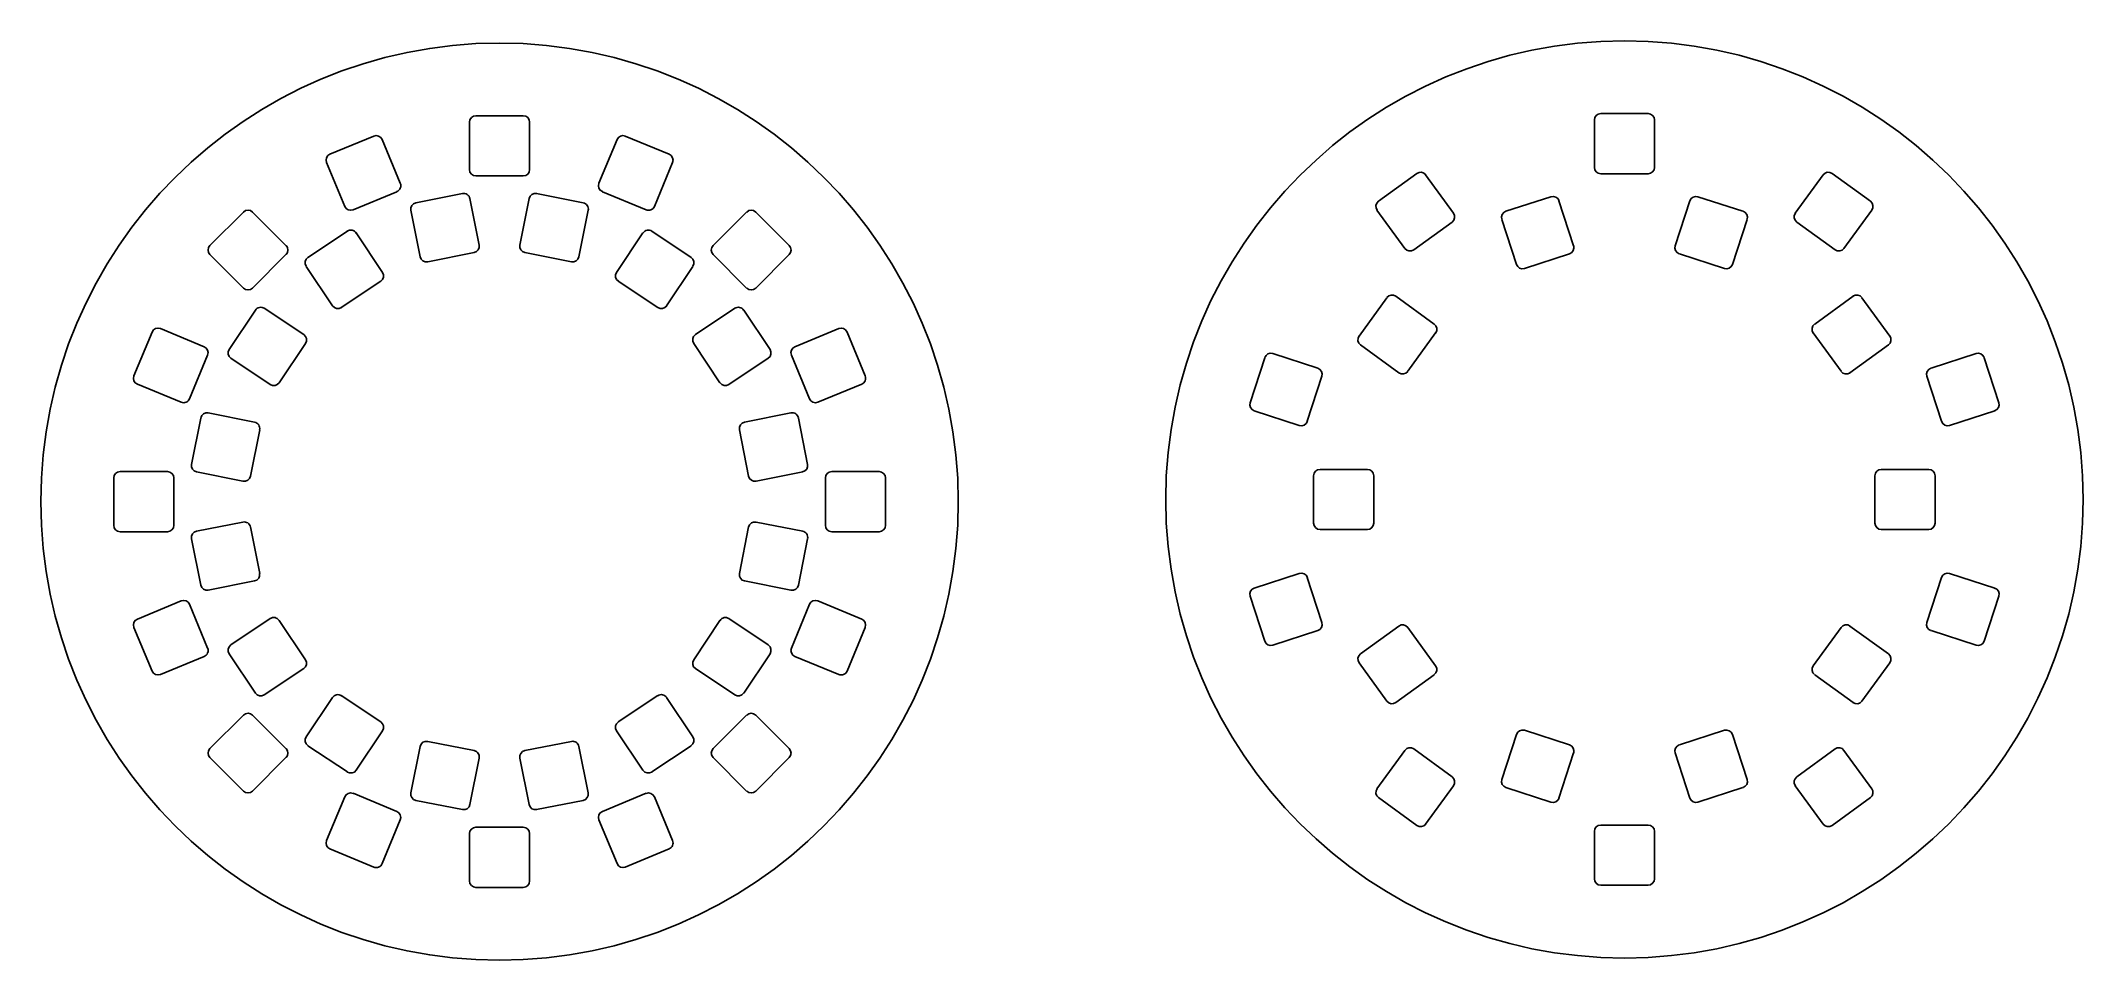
# Model space of a CAD drawing. Header units: millimetres. Extents: x -77 to 83, y -203 to -131.
import ezdxf

# ---------------------------------------------------------------- set-up
doc = ezdxf.new("R2010")
doc.units = ezdxf.units.MM
doc.layers.get('0').update_dxf_attribs({"color": 18, "true_color": 0x000000})

msp = doc.modelspace()

# ---------------------------------------------------------------- linework, layer by layer
at = {"color": 0, "linetype": 'ByBlock', "lineweight": -2}
for p, q in [((-43.29, -137.15), (-43.29, -140.87)), ((-39.07, -136.65), (-42.79, -136.65)), ((-38.57, -140.87), (-38.57, -137.15)), ((44.99, -136.98), (44.99, -140.7)), ((49.21, -136.48), (45.49, -136.48)), ((49.71, -140.7), (49.71, -136.98)), ((-54.24, -139.67), (-50.8, -138.25)), ((-50.15, -138.52), (-48.72, -141.95)), ((-33.13, -141.95), (-31.71, -138.52)), ((-31.06, -138.25), (-27.62, -139.67)), ((-53.08, -143.76), (-54.51, -140.32)), ((-27.35, -140.32), (-28.77, -143.76)), ((-48.99, -142.61), (-52.43, -144.03)), ((-42.79, -141.37), (-39.07, -141.37)), ((-29.43, -144.03), (-32.86, -142.61)), ((28.04, -143.36), (31.05, -141.17)), ((31.75, -141.28), (33.94, -144.29)), ((45.49, -141.2), (49.21, -141.2)), ((60.76, -144.29), (62.95, -141.28)), ((63.65, -141.17), (66.66, -143.36)), ((-63.66, -146.84), (-61.03, -144.21)), ((-60.32, -144.21), (-57.69, -146.84)), ((-47.16, -147.72), (-47.88, -144.07)), ((-47.49, -143.48), (-43.84, -142.76)), ((-43.25, -143.15), (-42.53, -146.8)), ((-39.33, -146.8), (-38.6, -143.15)), ((-38.02, -142.76), (-34.37, -143.48)), ((-33.97, -144.07), (-34.7, -147.72)), ((-24.17, -146.84), (-21.54, -144.21)), ((-20.83, -144.21), (-18.2, -146.84)), ((30.12, -147.07), (27.93, -144.06)), ((38.04, -144.15), (41.58, -143)), ((42.21, -143.32), (43.36, -146.86)), ((51.34, -146.86), (52.49, -143.32)), ((53.12, -143), (56.65, -144.15)), ((66.77, -144.06), (64.58, -147.07)), ((-55.97, -147.78), (-52.87, -145.71)), ((-52.18, -145.85), (-50.11, -148.94)), ((-31.74, -148.94), (-29.68, -145.85)), ((-28.98, -145.71), (-25.89, -147.78)), ((33.83, -144.99), (30.82, -147.18)), ((38.87, -148.32), (37.72, -144.78)), ((56.97, -144.78), (55.83, -148.32)), ((63.88, -147.18), (60.87, -144.99)), ((-42.92, -147.39), (-46.57, -148.11)), ((-35.29, -148.11), (-38.94, -147.39)), ((-61.03, -150.18), (-63.66, -147.55)), ((-57.69, -147.55), (-60.32, -150.18)), ((-54.04, -151.57), (-56.11, -148.47)), ((-25.75, -148.47), (-27.82, -151.57)), ((-21.54, -150.18), (-24.17, -147.55)), ((-18.2, -147.55), (-20.83, -150.18)), ((43.04, -147.49), (39.5, -148.64)), ((55.2, -148.64), (51.66, -147.49)), ((-50.25, -149.64), (-53.35, -151.7)), ((-28.51, -151.7), (-31.61, -149.64)), ((-62.15, -154.99), (-60.09, -151.9)), ((-59.39, -151.76), (-56.3, -153.83)), ((-25.56, -153.83), (-22.46, -151.76)), ((-21.77, -151.9), (-19.7, -154.99)), ((26.53, -153.94), (28.71, -150.93)), ((29.41, -150.82), (32.42, -153)), ((62.28, -153), (65.29, -150.82)), ((65.98, -150.93), (68.17, -153.94)), ((-69.62, -157.07), (-68.2, -153.63)), ((-67.54, -153.36), (-64.11, -154.78)), ((-17.75, -154.78), (-14.31, -153.36)), ((-13.66, -153.63), (-12.24, -157.07)), ((32.53, -153.7), (30.35, -156.71)), ((64.35, -156.71), (62.17, -153.7)), ((-63.84, -155.44), (-65.26, -158.87)), ((-56.16, -154.52), (-58.23, -157.61)), ((-23.63, -157.61), (-25.69, -154.52)), ((-16.6, -158.87), (-18.02, -155.44)), ((19.75, -155.32), (23.29, -156.47)), ((29.65, -156.82), (26.64, -154.64)), ((68.06, -154.64), (65.05, -156.82)), ((71.41, -156.47), (74.95, -155.32)), ((-58.92, -157.75), (-62.02, -155.69)), ((-19.84, -155.69), (-22.93, -157.75)), ((17.97, -159.18), (19.12, -155.64)), ((75.58, -155.64), (76.73, -159.18)), ((-65.91, -159.14), (-69.35, -157.72)), ((-12.51, -157.72), (-15.94, -159.14)), ((23.61, -157.1), (22.46, -160.63)), ((72.24, -160.63), (71.09, -157.1)), ((-63.8, -159.98), (-60.15, -160.71)), ((-21.71, -160.71), (-18.06, -159.98)), ((21.83, -160.96), (18.29, -159.81)), ((76.41, -159.81), (72.87, -160.96)), ((-65.11, -164.02), (-64.38, -160.38)), ((-59.75, -161.3), (-60.48, -164.94)), ((-21.38, -164.94), (-22.1, -161.3)), ((-17.47, -160.38), (-16.75, -164.02)), ((-71.21, -168.8), (-71.21, -165.08)), ((-70.71, -164.58), (-66.99, -164.58)), ((-66.49, -165.08), (-66.49, -168.8)), ((-61.07, -165.34), (-64.72, -164.61)), ((-17.14, -164.61), (-20.79, -165.34)), ((-15.36, -168.8), (-15.36, -165.08)), ((-14.86, -164.58), (-11.14, -164.58)), ((-10.64, -165.08), (-10.64, -168.8)), ((22.96, -168.63), (22.96, -164.91)), ((23.46, -164.41), (27.18, -164.41)), ((27.68, -164.91), (27.68, -168.63)), ((67.01, -168.63), (67.01, -164.91)), ((67.51, -164.41), (71.23, -164.41)), ((71.73, -164.91), (71.73, -168.63)), ((-66.99, -169.3), (-70.71, -169.3)), ((-64.38, -173.5), (-65.11, -169.85)), ((-64.72, -169.26), (-61.07, -168.54)), ((-60.48, -168.93), (-59.75, -172.58)), ((-22.1, -172.58), (-21.38, -168.93)), ((-20.79, -168.54), (-17.14, -169.26)), ((-16.75, -169.85), (-17.47, -173.5)), ((-11.14, -169.3), (-14.86, -169.3)), ((27.18, -169.13), (23.46, -169.13)), ((71.23, -169.13), (67.51, -169.13)), ((18.29, -173.73), (21.83, -172.58)), ((22.46, -172.9), (23.61, -176.43)), ((71.09, -176.43), (72.24, -172.9)), ((72.87, -172.58), (76.41, -173.73)), ((-60.15, -173.17), (-63.8, -173.89)), ((-18.06, -173.89), (-21.71, -173.17)), ((19.12, -177.89), (17.97, -174.36)), ((76.73, -174.36), (75.58, -177.89)), ((-69.35, -176.16), (-65.91, -174.73)), ((-65.26, -175), (-63.84, -178.44)), ((-62.02, -178.19), (-58.92, -176.12)), ((-58.23, -176.26), (-56.16, -179.35)), ((-25.69, -179.35), (-23.63, -176.26)), ((-22.93, -176.12), (-19.84, -178.19)), ((-18.02, -178.44), (-16.6, -175)), ((-15.94, -174.73), (-12.51, -176.16)), ((-68.2, -180.25), (-69.62, -176.81)), ((-12.24, -176.81), (-13.66, -180.25)), ((23.29, -177.06), (19.75, -178.21)), ((26.64, -178.9), (29.65, -176.71)), ((30.35, -176.82), (32.53, -179.83)), ((62.17, -179.83), (64.35, -176.82)), ((65.05, -176.71), (68.06, -178.9)), ((74.95, -178.21), (71.41, -177.06)), ((-64.11, -179.09), (-67.54, -180.52)), ((-60.09, -181.98), (-62.15, -178.88)), ((-19.7, -178.88), (-21.77, -181.98)), ((-14.31, -180.52), (-17.75, -179.09)), ((-56.3, -180.05), (-59.39, -182.11)), ((-22.46, -182.11), (-25.56, -180.05)), ((28.71, -182.6), (26.53, -179.59)), ((32.42, -180.53), (29.41, -182.71)), ((65.29, -182.71), (62.28, -180.53)), ((68.17, -179.59), (65.98, -182.6)), ((-56.11, -185.4), (-54.04, -182.31)), ((-53.35, -182.17), (-50.25, -184.24)), ((-31.61, -184.24), (-28.51, -182.17)), ((-27.82, -182.31), (-25.75, -185.4)), ((-63.66, -186.33), (-61.03, -183.7)), ((-60.32, -183.7), (-57.69, -186.33)), ((-24.17, -186.33), (-21.54, -183.7)), ((-20.83, -183.7), (-18.2, -186.33)), ((-50.11, -184.93), (-52.18, -188.03)), ((-46.57, -185.76), (-42.92, -186.49)), ((-38.94, -186.49), (-35.29, -185.76)), ((-29.68, -188.03), (-31.74, -184.93)), ((37.72, -188.75), (38.87, -185.21)), ((39.5, -184.89), (43.04, -186.04)), ((51.66, -186.04), (55.2, -184.89)), ((55.83, -185.21), (56.97, -188.75)), ((-61.03, -189.67), (-63.66, -187.04)), ((-57.69, -187.04), (-60.32, -189.67)), ((-52.87, -188.16), (-55.97, -186.1)), ((-47.88, -189.81), (-47.16, -186.16)), ((-42.53, -187.08), (-43.25, -190.73)), ((-38.6, -190.73), (-39.33, -187.08)), ((-34.7, -186.16), (-33.97, -189.81)), ((-25.89, -186.1), (-28.98, -188.16)), ((-21.54, -189.67), (-24.17, -187.04)), ((-18.2, -187.04), (-20.83, -189.67)), ((27.93, -189.48), (30.12, -186.47)), ((30.82, -186.36), (33.83, -188.54)), ((43.36, -186.67), (42.21, -190.21)), ((52.49, -190.21), (51.34, -186.67)), ((60.87, -188.54), (63.88, -186.36)), ((64.58, -186.47), (66.77, -189.48)), ((-54.51, -193.55), (-53.08, -190.12)), ((-52.43, -189.84), (-48.99, -191.27)), ((-43.84, -191.12), (-47.49, -190.39)), ((-34.37, -190.39), (-38.02, -191.12)), ((-32.86, -191.27), (-29.43, -189.84)), ((-28.77, -190.12), (-27.35, -193.55)), ((31.05, -192.36), (28.04, -190.17)), ((33.94, -189.24), (31.75, -192.25)), ((41.58, -190.53), (38.04, -189.38)), ((56.65, -189.38), (53.12, -190.53)), ((62.95, -192.25), (60.76, -189.24)), ((66.66, -190.17), (63.65, -192.36)), ((-48.72, -191.92), (-50.15, -195.36)), ((-31.71, -195.36), (-33.13, -191.92)), ((45.49, -192.33), (49.21, -192.33)), ((-43.29, -196.72), (-43.29, -193)), ((-42.79, -192.5), (-39.07, -192.5)), ((-38.57, -193), (-38.57, -196.72)), ((44.99, -196.55), (44.99, -192.83)), ((49.71, -192.83), (49.71, -196.55)), ((-50.8, -195.63), (-54.24, -194.21)), ((-27.62, -194.21), (-31.06, -195.63)), ((49.21, -197.05), (45.49, -197.05)), ((-39.07, -197.22), (-42.79, -197.22))]:
    msp.add_line(p, q, dxfattribs=at)
for centre in [(-40.93, -166.94), (47.35, -166.77)]:
    msp.add_circle(centre, 36, dxfattribs=at)
for centre, start, end in [((-42.79, -137.15), 90, 180), ((-39.07, -137.15), 0, 90), ((45.49, -136.98), 90, 180), ((49.21, -136.98), 0, 90), ((-42.79, -140.87), 180, 270), ((-39.07, -140.87), 270, 0), ((45.49, -140.7), 180, 270), ((49.21, -140.7), 270, 0)]:
    msp.add_arc(centre, 0.5, start, end, dxfattribs=at)
at = {"color": 0, "linetype": 'ByBlock', "lineweight": -2, "extrusion": (0, 0, -1)}
for centre, start, end in [((50.61, -138.71), 67.5, 157.5), ((31.25, -138.71), 22.5, 112.5), ((54.05, -140.13), 337.5, 67.5), ((27.81, -140.13), 112.5, 202.5), ((49.18, -142.14), 157.5, 247.5), ((32.67, -142.14), 292.5, 22.5), ((-31.35, -141.58), 54, 144), ((-63.35, -141.58), 36, 126), ((60.67, -144.56), 45, 135), ((52.62, -143.57), 247.5, 337.5), ((47.39, -143.97), 348.75, 78.75), ((43.74, -143.25), 78.75, 168.75), ((38.11, -143.25), 11.25, 101.25), ((34.46, -143.97), 101.25, 191.25), ((29.24, -143.57), 202.5, 292.5), ((21.18, -144.56), 45, 135), ((-28.34, -143.76), 324, 54), ((-38.2, -144.62), 342, 72), ((-41.74, -143.48), 72, 162), ((-52.96, -143.48), 18, 108), ((-56.5, -144.62), 108, 198), ((-66.36, -143.76), 126, 216), ((52.6, -146.13), 56.25, 146.25), ((29.26, -146.13), 33.75, 123.75), ((-33.53, -144.59), 144, 234), ((-61.17, -144.59), 306, 36), ((63.31, -147.19), 315, 45), ((58.04, -147.19), 135, 225), ((43.02, -146.9), 168.75, 258.75), ((38.84, -146.9), 281.25, 11.25), ((23.81, -147.19), 315, 45), ((18.55, -147.19), 135, 225), ((-30.52, -146.77), 234, 324), ((-42.89, -147.01), 162, 252), ((-51.81, -147.01), 288, 18), ((-64.17, -146.77), 216, 306), ((55.69, -148.19), 326.25, 56.25), ((50.53, -149.22), 146.25, 236.25), ((46.67, -147.62), 258.75, 348.75), ((35.19, -147.62), 191.25, 281.25), ((31.33, -149.22), 303.75, 33.75), ((26.17, -148.19), 123.75, 213.75), ((-39.35, -148.16), 252, 342), ((-55.35, -148.16), 198, 288), ((60.67, -149.82), 225, 315), ((21.18, -149.82), 225, 315), ((59.67, -152.18), 33.75, 123.75), ((53.62, -151.29), 236.25, 326.25), ((28.23, -151.29), 213.75, 303.75), ((22.19, -152.18), 56.25, 146.25), ((-29.12, -151.22), 36, 126), ((-65.58, -151.22), 54, 144), ((67.73, -153.82), 22.5, 112.5), ((56.58, -154.24), 123.75, 213.75), ((25.28, -154.24), 326.25, 56.25), ((14.12, -153.82), 67.5, 157.5), ((-32.13, -153.41), 126, 216), ((-62.57, -153.41), 324, 54), ((64.3, -155.24), 112.5, 202.5), ((61.74, -155.27), 303.75, 33.75), ((20.12, -155.27), 146.25, 236.25), ((17.56, -155.24), 337.5, 67.5), ((-19.6, -155.79), 18, 108), ((-26.93, -154.23), 306, 36), ((-67.77, -154.23), 144, 234), ((-75.1, -155.79), 72, 162), ((69.16, -157.26), 292.5, 22.5), ((12.7, -157.26), 157.5, 247.5), ((-23.13, -156.94), 108, 198), ((-29.94, -156.42), 216, 306), ((-64.76, -156.42), 234, 324), ((-71.56, -156.94), 342, 72), ((58.65, -157.34), 213.75, 303.75), ((23.21, -157.34), 236.25, 326.25), ((65.72, -158.68), 202.5, 292.5), ((63.89, -160.47), 11.25, 101.25), ((17.96, -160.47), 78.75, 168.75), ((16.14, -158.68), 247.5, 337.5), ((-18.45, -159.33), 288, 18), ((-76.25, -159.33), 162, 252), ((60.25, -161.2), 101.25, 191.25), ((21.61, -161.2), 348.75, 78.75), ((-21.99, -160.48), 198, 288), ((-72.71, -160.48), 252, 342), ((70.71, -165.08), 0, 90), ((66.99, -165.08), 90, 180), ((64.62, -164.12), 281.25, 11.25), ((60.97, -164.85), 191.25, 281.25), ((20.89, -164.85), 258.75, 348.75), ((17.24, -164.12), 168.75, 258.75), ((14.86, -165.08), 0, 90), ((11.14, -165.08), 90, 180), ((-23.46, -164.91), 0, 90), ((-27.18, -164.91), 90, 180), ((-67.51, -164.91), 0, 90), ((-71.23, -164.91), 90, 180), ((70.71, -168.8), 270, 0), ((66.99, -168.8), 180, 270), ((64.62, -169.75), 348.75, 78.75), ((60.97, -169.03), 78.75, 168.75), ((20.89, -169.03), 11.25, 101.25), ((17.24, -169.75), 101.25, 191.25), ((14.86, -168.8), 270, 0), ((11.14, -168.8), 180, 270), ((-23.46, -168.63), 270, 0), ((-27.18, -168.63), 180, 270), ((-67.51, -168.63), 270, 0), ((-71.23, -168.63), 180, 270), ((60.25, -172.68), 168.75, 258.75), ((21.61, -172.68), 281.25, 11.25), ((-21.99, -173.05), 72, 162), ((-72.71, -173.05), 18, 108), ((65.72, -175.19), 67.5, 157.5), ((63.89, -173.4), 258.75, 348.75), ((17.96, -173.4), 191.25, 281.25), ((16.14, -175.19), 22.5, 112.5), ((-18.45, -174.2), 342, 72), ((-76.25, -174.2), 108, 198), ((69.16, -176.62), 337.5, 67.5), ((58.65, -176.54), 56.25, 146.25), ((23.21, -176.54), 33.75, 123.75), ((12.7, -176.62), 112.5, 202.5), ((-19.6, -177.74), 252, 342), ((-23.13, -176.59), 162, 252), ((-29.94, -177.11), 54, 144), ((-64.76, -177.11), 36, 126), ((-71.56, -176.59), 288, 18), ((-75.1, -177.74), 198, 288), ((64.3, -178.63), 157.5, 247.5), ((61.74, -178.61), 326.25, 56.25), ((56.58, -179.63), 146.25, 236.25), ((25.28, -179.63), 303.75, 33.75), ((20.12, -178.61), 123.75, 213.75), ((17.56, -178.63), 292.5, 22.5), ((-26.93, -179.3), 324, 54), ((-67.77, -179.3), 126, 216), ((67.73, -180.05), 247.5, 337.5), ((14.12, -180.05), 202.5, 292.5), ((-32.13, -180.12), 144, 234), ((-62.57, -180.12), 306, 36), ((59.67, -181.7), 236.25, 326.25), ((53.62, -182.59), 33.75, 123.75), ((28.23, -182.59), 56.25, 146.25), ((22.19, -181.7), 213.75, 303.75), ((-29.12, -182.31), 234, 324), ((-65.58, -182.31), 216, 306), ((60.67, -184.05), 45, 135), ((50.53, -184.65), 123.75, 213.75), ((31.33, -184.65), 326.25, 56.25), ((21.18, -184.05), 45, 135), ((55.69, -185.68), 303.75, 33.75), ((46.67, -186.25), 11.25, 101.25), ((35.19, -186.25), 78.75, 168.75), ((26.17, -185.68), 146.25, 236.25), ((-39.35, -185.37), 18, 108), ((-55.35, -185.37), 72, 162), ((63.31, -186.68), 315, 45), ((58.04, -186.68), 135, 225), ((43.02, -186.98), 101.25, 191.25), ((38.84, -186.98), 348.75, 78.75), ((23.81, -186.68), 315, 45), ((18.55, -186.68), 135, 225), ((-30.52, -186.76), 36, 126), ((-42.89, -186.52), 108, 198), ((-51.81, -186.52), 342, 72), ((-64.17, -186.76), 54, 144), ((52.6, -187.75), 213.75, 303.75), ((29.26, -187.75), 236.25, 326.25), ((-33.53, -188.95), 126, 216), ((-38.2, -188.91), 288, 18), ((-56.5, -188.91), 162, 252), ((-61.17, -188.95), 324, 54), ((60.67, -189.31), 225, 315), ((52.62, -190.31), 22.5, 112.5), ((47.39, -189.9), 281.25, 11.25), ((43.74, -190.63), 191.25, 281.25), ((38.11, -190.63), 258.75, 348.75), ((34.46, -189.9), 168.75, 258.75), ((29.24, -190.31), 67.5, 157.5), ((21.18, -189.31), 225, 315), ((-28.34, -189.77), 306, 36), ((-41.74, -190.06), 198, 288), ((-52.96, -190.06), 252, 342), ((-66.36, -189.77), 144, 234), ((49.18, -191.73), 112.5, 202.5), ((32.67, -191.73), 337.5, 67.5), ((-31.35, -191.96), 216, 306), ((-45.49, -192.83), 0, 90), ((-49.21, -192.83), 90, 180), ((-63.35, -191.96), 234, 324), ((54.05, -193.74), 292.5, 22.5), ((42.79, -193), 0, 90), ((39.07, -193), 90, 180), ((27.81, -193.74), 157.5, 247.5), ((50.61, -195.17), 202.5, 292.5), ((31.25, -195.17), 247.5, 337.5), ((42.79, -196.72), 270, 0), ((39.07, -196.72), 180, 270), ((-45.49, -196.55), 270, 0), ((-49.21, -196.55), 180, 270)]:
    msp.add_arc(centre, 0.5, start, end, dxfattribs=at)

doc.saveas('drawing.dxf')
